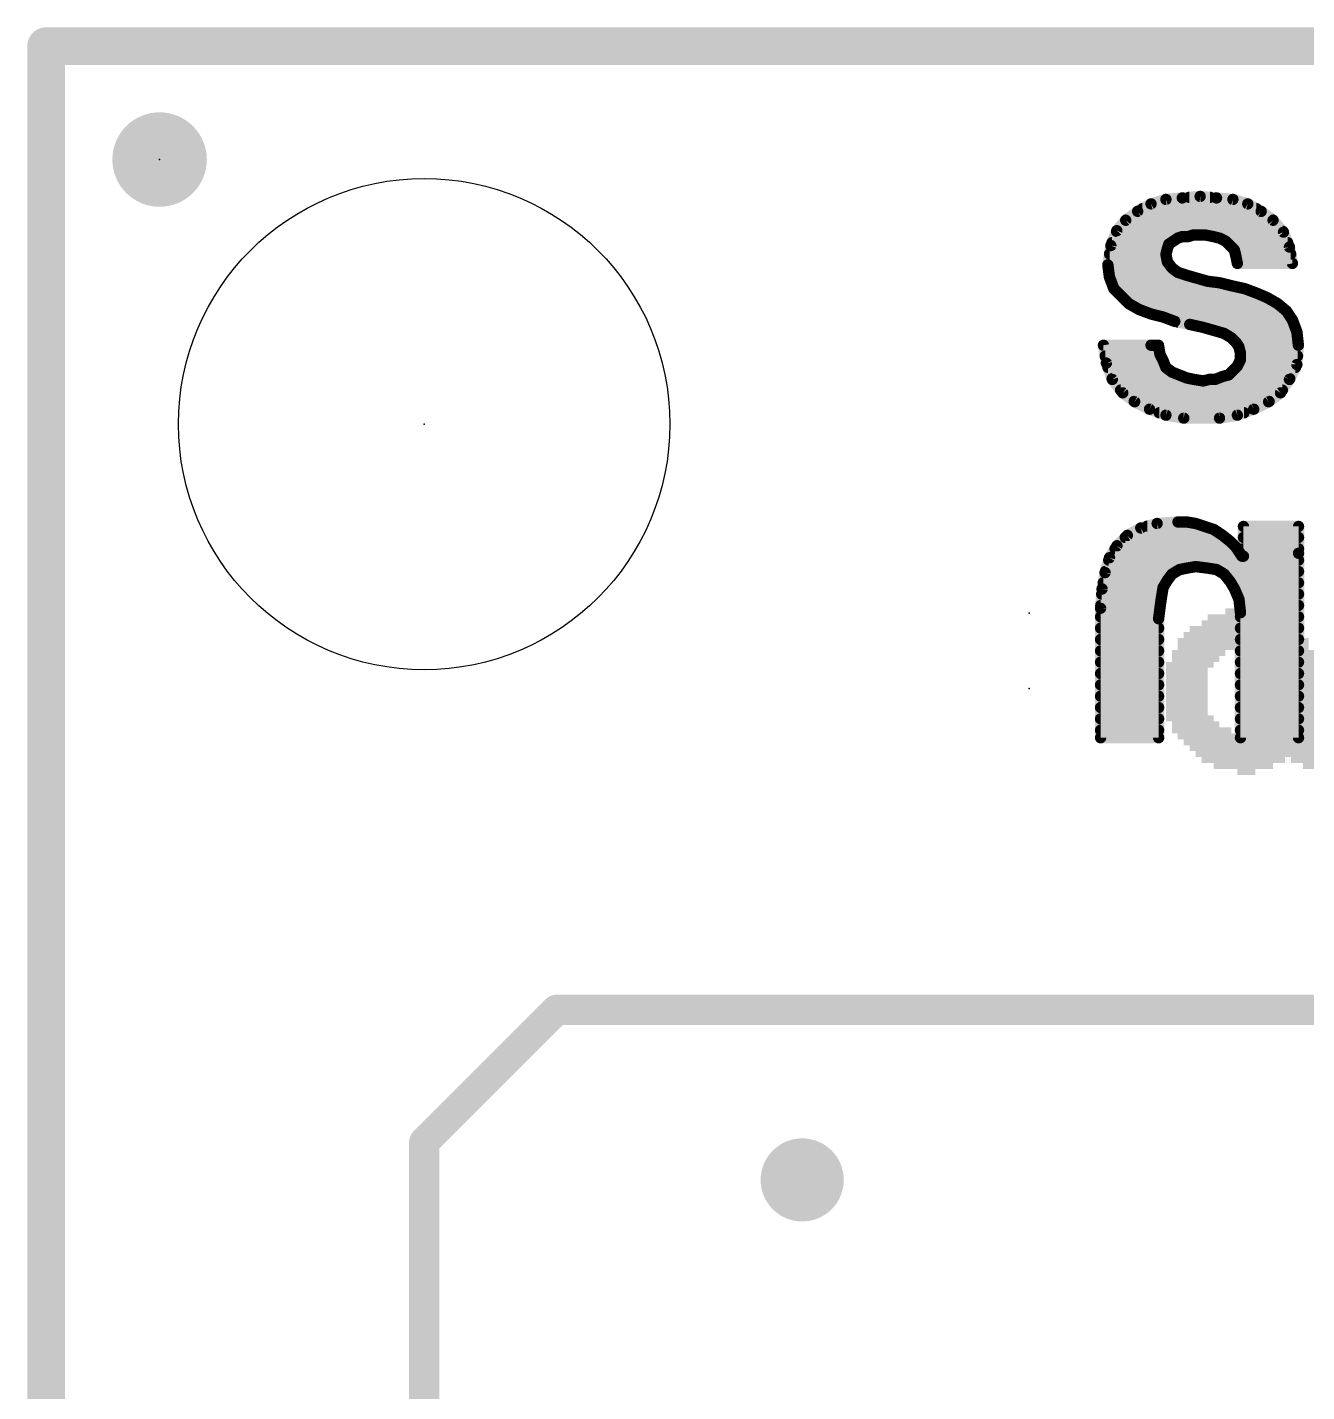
# Model space of a CAD drawing. Extents: x -15.2 to 25.5, y -11.4 to 25.5.
# Drawn here: x -0.13 to 8.47, y 16.36 to 25.53 of the extents above; entities that cross this region are included whole.
import ezdxf

# ---------------------------------------------------------------- set-up
doc = ezdxf.new("R2010")
doc.units = 0
for name, color, linetype in [('1', 12, 'CONTINUOUS'), ('16', 132, 'CONTINUOUS'), ('18', 110, 'CONTINUOUS'), ('20', 53, 'CONTINUOUS'), ('21', 41, 'CONTINUOUS'), ('22', 40, 'CONTINUOUS'), ('23', 53, 'CONTINUOUS'), ('24', 53, 'CONTINUOUS')]:
    doc.layers.add(name, color=color, linetype=linetype)

# ---------------------------------------------------------------- blocks, each defined once
blk = doc.blocks.new('PIE')
at = {"const_width": 0.5}
blk.add_lwpolyline([(0, -0.25, 1), (0, 0.25, 1), (0, -0.25)], format="xyb", dxfattribs=at)
blk = doc.blocks.new('RECT')
blk.add_solid([(-0.5, -0.5), (0.5, -0.5), (-0.5, 0.5), (0.5, 0.5)])
blk = doc.blocks.new('ROUNDV')
at = {"const_width": 0.5}
blk.add_lwpolyline([(0, -0.25, 1), (0, 0.25, 1), (0, -0.25)], format="xyb", dxfattribs=at)

msp = doc.modelspace()

# ---------------------------------------------------------------- linework, layer by layer
at = {"layer": '1', "const_width": 0.254}
for points in [[(0, 0), (0, 25.4)], [(0, 25.4), (25.4, 25.4)]]:
    msp.add_lwpolyline(points, dxfattribs=at)
at = {"layer": '1', "const_width": 0.127}
for points in [[(0.0635, 25.4, 1), (-0.0635, 25.4)], [(0, 25.4635, 1), (0, 25.3365)]]:
    msp.add_lwpolyline(points, format="xyb", dxfattribs=at)
at = {"layer": '16'}
for points, const_width in [([(0, 0), (0, 25.4)], 0.254), ([(0, 25.4), (25.4, 25.4)], 0.254), ([(3.429, 18.923), (2.54, 18.034)], 0.2032), ([(12.319, 18.923), (3.429, 18.923)], 0.2032), ([(2.54, 18.034), (2.54, 10.16)], 0.2032)]:
    msp.add_lwpolyline(points, dxfattribs=dict(at, const_width=const_width))
for points, const_width in [([(0.0635, 25.4, 1), (-0.0635, 25.4)], 0.127), ([(0, 25.4635, 1), (0, 25.3365)], 0.127), ([(3.429, 18.9738, 1), (3.429, 18.8722)], 0.1016), ([(3.4649, 18.8871, 1), (3.3931, 18.9589)], 0.1016), ([(2.5908, 18.034, 1), (2.4892, 18.034)], 0.1016), ([(2.5041, 18.0699, 1), (2.5759, 17.9981)], 0.1016)]:
    msp.add_lwpolyline(points, format="xyb", dxfattribs=dict(at, const_width=const_width))
at = {"layer": '20', "const_width": 0.2032}
for points in [[(0, 0), (0, 25.4)], [(0, 25.4), (25.4, 25.4)]]:
    msp.add_lwpolyline(points, dxfattribs=at)
at = {"layer": '20', "const_width": 0.1016}
for points in [[(0.0508, 25.4, 1), (-0.0508, 25.4)], [(0, 25.4508, 1), (0, 25.3492)]]:
    msp.add_lwpolyline(points, format="xyb", dxfattribs=at)
at = {"layer": '20'}
msp.add_circle((2.54, 22.86), 1.651, dxfattribs=at)
at = {"layer": '21', "const_width": 0.0762}
for points in [[(7.424, 24.34), (7.524, 24.37)], [(7.524, 24.37), (7.634, 24.38)], [(7.634, 24.38), (7.754, 24.39)], [(7.682, 24.384), (7.82, 24.384)], [(7.754, 24.39), (7.864, 24.38)], [(7.864, 24.38), (7.974, 24.37)], [(7.974, 24.37), (8.074, 24.34)], [(7.254, 24.23), (7.334, 24.29)], [(7.334, 24.29), (7.424, 24.34)], [(7.366, 24.3078), (8.132, 24.3078)], [(8.074, 24.34), (8.164, 24.29)], [(8.164, 24.29), (8.244, 24.23)], [(7.194, 24.16), (7.254, 24.23)], [(7.2561, 24.2316), (8.2419, 24.2316)], [(8.244, 24.23), (8.314, 24.15)], [(7.154, 24.06), (7.194, 24.16)], [(7.1922, 24.1554), (8.3093, 24.1554)], [(7.574, 24.09), (7.544, 24.07)], [(7.604, 24.11), (7.574, 24.09)], [(7.634, 24.12), (7.604, 24.11)], [(7.674, 24.12), (7.634, 24.12)], [(7.704, 24.13), (7.674, 24.12)], [(7.794, 24.13), (7.704, 24.13)], [(7.844, 24.12), (7.794, 24.13)], [(7.884, 24.11), (7.844, 24.12)], [(7.924, 24.09), (7.884, 24.11)], [(7.954, 24.06), (7.924, 24.09)], [(8.314, 24.15), (8.354, 24.05)], [(7.134, 23.93), (7.154, 24.06)], [(7.1452, 24.003), (7.5248, 24.003)], [(7.1617, 24.0792), (7.5578, 24.0792)], [(7.534, 24.04), (7.524, 24)], [(7.524, 24), (7.534, 23.95)], [(7.544, 24.07), (7.534, 24.04)], [(7.9348, 24.0792), (8.3423, 24.0792)], [(7.984, 24.03), (7.954, 24.06)], [(7.994, 23.99), (7.984, 24.03)], [(7.9908, 24.003), (8.3625, 24.003)], [(8.004, 23.94), (7.994, 23.99)], [(8.354, 24.05), (8.374, 23.94)], [(7.144, 23.85), (7.134, 23.93)], [(7.1344, 23.9268), (7.5514, 23.9268)], [(7.534, 23.95), (7.564, 23.91)], [(7.564, 23.91), (7.604, 23.88)], [(8.374, 23.94), (8.004, 23.94)], [(7.1439, 23.8506), (7.6969, 23.8506)], [(7.174, 23.77), (7.144, 23.85)], [(7.604, 23.88), (7.664, 23.86)], [(7.664, 23.86), (7.734, 23.84)], [(7.734, 23.84), (7.804, 23.82)], [(7.804, 23.82), (7.884, 23.81)], [(7.884, 23.81), (7.964, 23.79)], [(7.1724, 23.7744), (8.0342, 23.7744)], [(7.224, 23.72), (7.174, 23.77)], [(7.274, 23.67), (7.224, 23.72)], [(7.964, 23.79), (8.054, 23.77)], [(8.054, 23.77), (8.134, 23.74)], [(8.134, 23.74), (8.204, 23.71)], [(7.2458, 23.6982), (8.2247, 23.6982)], [(7.344, 23.63), (7.274, 23.67)], [(7.424, 23.6), (7.344, 23.63)], [(7.3653, 23.622), (8.3316, 23.622)], [(8.204, 23.71), (8.274, 23.67)], [(8.274, 23.67), (8.334, 23.62)], [(7.504, 23.58), (7.424, 23.6)], [(7.584, 23.55), (7.504, 23.58)], [(7.684, 23.53), (7.584, 23.55)], [(7.605, 23.5458), (8.3793, 23.5458)], [(7.774, 23.51), (7.684, 23.53)], [(8.334, 23.62), (8.374, 23.56)], [(8.374, 23.56), (8.404, 23.48)], [(7.844, 23.49), (7.774, 23.51)], [(7.914, 23.47), (7.844, 23.49)], [(7.964, 23.44), (7.914, 23.47)], [(7.9147, 23.4696), (8.4052, 23.4696)], [(7.994, 23.41), (7.964, 23.44)], [(8.404, 23.48), (8.414, 23.39)], [(7.124, 23.27), (7.104, 23.39)], [(7.104, 23.39), (7.424, 23.39)], [(7.424, 23.39), (7.474, 23.39)], [(7.474, 23.39), (7.484, 23.33)], [(8.014, 23.38), (7.994, 23.41)], [(8.0051, 23.3934), (8.4136, 23.3934)], [(8.024, 23.34), (8.014, 23.38)], [(8.414, 23.39), (8.404, 23.26)], [(7.1161, 23.3172), (7.4904, 23.3172)], [(7.164, 23.16), (7.124, 23.27)], [(7.484, 23.33), (7.504, 23.29)], [(7.504, 23.29), (7.524, 23.24)], [(8.004, 23.25), (8.024, 23.29)], [(8.024, 23.29), (8.024, 23.34)], [(8.024, 23.3172), (8.4084, 23.3172)], [(8.404, 23.26), (8.354, 23.16)], [(7.1345, 23.241), (7.5236, 23.241)], [(7.1623, 23.1648), (7.69, 23.1648)], [(7.524, 23.24), (7.564, 23.21)], [(7.564, 23.21), (7.614, 23.19)], [(7.614, 23.19), (7.664, 23.17)], [(7.664, 23.17), (7.714, 23.16)], [(7.854, 23.16), (7.904, 23.18)], [(7.866, 23.1648), (8.3564, 23.1648)], [(7.904, 23.18), (7.944, 23.19)], [(7.944, 23.19), (7.974, 23.22)], [(7.974, 23.22), (8.004, 23.25)], [(7.995, 23.241), (8.3945, 23.241)], [(7.234, 23.07), (7.164, 23.16)], [(7.2195, 23.0886), (8.3064, 23.0886)], [(7.714, 23.16), (7.774, 23.15)], [(7.774, 23.15), (7.814, 23.16)], [(7.814, 23.16), (7.854, 23.16)], [(8.354, 23.16), (8.294, 23.07)], [(7.314, 23.01), (7.234, 23.07)], [(7.3108, 23.0124), (8.2172, 23.0124)], [(7.414, 22.96), (7.314, 23.01)], [(8.214, 23.01), (8.114, 22.96)], [(8.294, 23.07), (8.214, 23.01)], [(7.524, 22.92), (7.414, 22.96)], [(7.4794, 22.9362), (8.0486, 22.9362)], [(7.644, 22.9), (7.524, 22.92)], [(7.884, 22.9), (7.644, 22.9)], [(8.004, 22.92), (7.884, 22.9)], [(8.114, 22.96), (8.004, 22.92)]]:
    msp.add_lwpolyline(points, dxfattribs=at)
at = {"layer": '21', "const_width": 0.0381}
for points in [[(7.5223, 24.389, 1), (7.5257, 24.351)], [(7.5295, 24.3518, 1), (7.5185, 24.3882)], [(7.6324, 24.399, 1), (7.6356, 24.361)], [(7.6357, 24.361, 1), (7.6323, 24.399)], [(7.682, 24.4031, 1), (7.682, 24.365)], [(7.7557, 24.409, 1), (7.7523, 24.371)], [(7.7556, 24.371, 1), (7.7524, 24.409)], [(7.82, 24.365, 1), (7.82, 24.4031)], [(7.8657, 24.399, 1), (7.8623, 24.361)], [(7.8623, 24.361, 1), (7.8657, 24.399)], [(7.9795, 24.3882, 1), (7.9685, 24.3518)], [(7.9723, 24.351, 1), (7.9757, 24.389)], [(7.3247, 24.3067, 1), (7.3433, 24.2733)], [(7.3454, 24.2748, 1), (7.3226, 24.3052)], [(7.366, 24.3269, 1), (7.366, 24.2888)], [(7.4185, 24.3582, 1), (7.4295, 24.3218)], [(7.4333, 24.3233, 1), (7.4147, 24.3567)], [(8.0833, 24.3567, 1), (8.0647, 24.3233)], [(8.0685, 24.3218, 1), (8.0795, 24.3582)], [(8.132, 24.2888, 1), (8.132, 24.3269)], [(8.1754, 24.3052, 1), (8.1526, 24.2748)], [(8.1547, 24.2733, 1), (8.1733, 24.3067)], [(7.2426, 24.2452, 1), (7.2654, 24.2148)], [(7.2561, 24.2507, 1), (7.2561, 24.2126)], [(7.2685, 24.2176, 1), (7.2395, 24.2424)], [(8.2583, 24.2425, 1), (8.2297, 24.2175)], [(8.2326, 24.2148, 1), (8.2554, 24.2452)], [(8.2419, 24.2126, 1), (8.2419, 24.2507)], [(7.1922, 24.1745, 1), (7.1922, 24.1364)], [(7.1795, 24.1724, 1), (7.2085, 24.1476)], [(7.2117, 24.1529, 1), (7.1763, 24.1671)], [(7.5634, 24.1059, 1), (7.5846, 24.0741)], [(7.5846, 24.0741, 1), (7.5634, 24.1059)], [(7.598, 24.1281, 1), (7.61, 24.0919)], [(7.6146, 24.0941, 1), (7.5934, 24.1259)], [(7.634, 24.1391, 1), (7.634, 24.101)], [(7.64, 24.1019, 1), (7.628, 24.1381)], [(7.668, 24.1381, 1), (7.68, 24.1019)], [(7.674, 24.101, 1), (7.674, 24.1391)], [(7.704, 24.1491, 1), (7.704, 24.111)], [(7.71, 24.1119, 1), (7.698, 24.1481)], [(7.7977, 24.1487, 1), (7.7903, 24.1113)], [(7.794, 24.111, 1), (7.794, 24.1491)], [(7.8486, 24.1385, 1), (7.8394, 24.1015)], [(7.8403, 24.1013, 1), (7.8477, 24.1387)], [(7.8925, 24.127, 1), (7.8755, 24.093)], [(7.8794, 24.0915, 1), (7.8886, 24.1285)], [(7.9375, 24.1035, 1), (7.9105, 24.0765)], [(7.9155, 24.073, 1), (7.9325, 24.107)], [(8.3317, 24.1571, 1), (8.2963, 24.1429)], [(8.2997, 24.1375, 1), (8.3283, 24.1625)], [(8.3093, 24.1364, 1), (8.3093, 24.1745)], [(7.1452, 24.0221, 1), (7.1452, 23.984)], [(7.1363, 24.0671, 1), (7.1717, 24.0529)], [(7.1728, 24.0571, 1), (7.1352, 24.0629)], [(7.1617, 24.0983, 1), (7.1617, 24.0602)], [(7.5427, 24.0037, 1), (7.5053, 23.9963)], [(7.5159, 24.046, 1), (7.5521, 24.034)], [(7.5525, 24.0354, 1), (7.5155, 24.0446)], [(7.5248, 23.984, 1), (7.5248, 24.0221)], [(7.5334, 24.0859, 1), (7.5546, 24.0541)], [(7.5621, 24.064, 1), (7.5259, 24.076)], [(7.5578, 24.0602, 1), (7.5578, 24.0983)], [(7.9348, 24.0983, 1), (7.9348, 24.0602)], [(7.9675, 24.0735, 1), (7.9405, 24.0465)], [(7.9405, 24.0465, 1), (7.9675, 24.0735)], [(8.0025, 24.0346, 1), (7.9655, 24.0254)], [(7.9705, 24.0165, 1), (7.9975, 24.0435)], [(7.9908, 24.0221, 1), (7.9908, 23.984)], [(8.0127, 23.9937, 1), (7.9753, 23.9863)], [(8.3727, 24.0534, 1), (8.3353, 24.0466)], [(8.3363, 24.0429, 1), (8.3717, 24.0571)], [(8.3423, 24.0602, 1), (8.3423, 24.0983)], [(8.3625, 23.984, 1), (8.3625, 24.0221)], [(7.1529, 23.9324, 1), (7.1151, 23.9276)], [(7.1152, 23.9329, 1), (7.1528, 23.9271)], [(7.1344, 23.9459, 1), (7.1344, 23.9078)], [(7.5055, 24.0046, 1), (7.5425, 23.9954)], [(7.5492, 23.9614, 1), (7.5188, 23.9386)], [(7.5153, 23.9463, 1), (7.5527, 23.9537)], [(7.5754, 23.9252, 1), (7.5526, 23.8948)], [(7.5488, 23.8986, 1), (7.5792, 23.9214)], [(7.5514, 23.9078, 1), (7.5514, 23.9459)], [(7.9755, 23.9854, 1), (8.0125, 23.9946)], [(8.004, 23.9591, 1), (8.004, 23.921)], [(7.9853, 23.9363, 1), (8.0227, 23.9437)], [(8.3553, 23.9366, 1), (8.3927, 23.9434)], [(8.374, 23.921, 1), (8.374, 23.9591)], [(7.1439, 23.8697, 1), (7.1439, 23.8316)], [(7.1618, 23.8567, 1), (7.1262, 23.8433)], [(7.1251, 23.8476, 1), (7.1629, 23.8524)], [(7.61, 23.8981, 1), (7.598, 23.8619)], [(7.5926, 23.8648, 1), (7.6154, 23.8952)], [(7.6692, 23.8783, 1), (7.6588, 23.8417)], [(7.658, 23.8419, 1), (7.67, 23.8781)], [(7.6969, 23.8316, 1), (7.6969, 23.8697)], [(7.7392, 23.8583, 1), (7.7288, 23.8217)], [(7.7288, 23.8217, 1), (7.7392, 23.8583)], [(7.8064, 23.8389, 1), (7.8016, 23.8011)], [(7.7988, 23.8017, 1), (7.8092, 23.8383)], [(7.8886, 23.8285, 1), (7.8794, 23.7915)], [(7.8816, 23.7911, 1), (7.8864, 23.8289)], [(7.1724, 23.7934, 1), (7.1724, 23.7553)], [(7.1875, 23.7835, 1), (7.1605, 23.7565)], [(7.1562, 23.7633, 1), (7.1918, 23.7767)], [(7.2375, 23.7335, 1), (7.2105, 23.7065)], [(7.2105, 23.7065, 1), (7.2375, 23.7335)], [(7.9681, 23.8086, 1), (7.9599, 23.7714)], [(7.9594, 23.7715, 1), (7.9686, 23.8085)], [(8.0342, 23.7553, 1), (8.0342, 23.7934)], [(8.0607, 23.7878, 1), (8.0473, 23.7522)], [(8.0499, 23.7514, 1), (8.0581, 23.7886)], [(8.1415, 23.7575, 1), (8.1265, 23.7225)], [(8.1273, 23.7222, 1), (8.1407, 23.7578)], [(7.2458, 23.7172, 1), (7.2458, 23.6791)], [(7.2835, 23.6865, 1), (7.2645, 23.6535)], [(7.2605, 23.6565, 1), (7.2875, 23.6835)], [(7.3507, 23.6478, 1), (7.3373, 23.6122)], [(7.3345, 23.6135, 1), (7.3535, 23.6465)], [(7.3653, 23.641, 1), (7.3653, 23.6029)], [(8.2135, 23.7265, 1), (8.1945, 23.6935)], [(8.1965, 23.6925, 1), (8.2115, 23.7275)], [(8.2247, 23.6791, 1), (8.2247, 23.7172)], [(8.2862, 23.6846, 1), (8.2618, 23.6554)], [(8.2645, 23.6535, 1), (8.2835, 23.6865)], [(8.3316, 23.6029, 1), (8.3316, 23.641)], [(7.4286, 23.6185, 1), (7.4194, 23.5815)], [(7.4173, 23.5822, 1), (7.4307, 23.6178)], [(7.5107, 23.5978, 1), (7.4973, 23.5622)], [(7.4994, 23.5615, 1), (7.5086, 23.5985)], [(7.5877, 23.5687, 1), (7.5803, 23.5313)], [(7.5773, 23.5322, 1), (7.5907, 23.5678)], [(7.605, 23.5648, 1), (7.605, 23.5267)], [(7.6881, 23.5486, 1), (7.6799, 23.5114)], [(8.3499, 23.6306, 1), (8.3181, 23.6094)], [(8.3218, 23.6054, 1), (8.3462, 23.6346)], [(8.3918, 23.5667, 1), (8.3562, 23.5533)], [(8.3581, 23.5494, 1), (8.3899, 23.5706)], [(8.3793, 23.5267, 1), (8.3793, 23.5648)], [(7.6803, 23.5113, 1), (7.6877, 23.5487)], [(7.7792, 23.5283, 1), (7.7688, 23.4917)], [(7.7699, 23.4914, 1), (7.7781, 23.5286)], [(7.8492, 23.5083, 1), (7.8388, 23.4717)], [(7.8388, 23.4717, 1), (7.8492, 23.5083)], [(7.9238, 23.4863, 1), (7.9042, 23.4537)], [(7.9147, 23.4886, 1), (7.9147, 23.4505)], [(7.9088, 23.4517, 1), (7.9192, 23.4883)], [(7.9775, 23.4535, 1), (7.9505, 23.4265)], [(8.4229, 23.4821, 1), (8.3851, 23.4779)], [(8.3862, 23.4733, 1), (8.4218, 23.4867)], [(8.4052, 23.4505, 1), (8.4052, 23.4886)], [(7.1228, 23.3931, 1), (7.0852, 23.3869)], [(7.104, 23.4091, 1), (7.104, 23.371)], [(7.424, 23.4091, 1), (7.424, 23.371)], [(7.424, 23.371, 1), (7.424, 23.4091)], [(7.4928, 23.3931, 1), (7.4552, 23.3869)], [(7.474, 23.371, 1), (7.474, 23.4091)], [(7.9542, 23.4237, 1), (7.9738, 23.4563)], [(8.0099, 23.4206, 1), (7.9781, 23.3994)], [(7.9805, 23.3965, 1), (8.0075, 23.4235)], [(8.0051, 23.4124, 1), (8.0051, 23.3743)], [(8.0325, 23.3846, 1), (7.9955, 23.3754)], [(7.9981, 23.3694, 1), (8.0299, 23.3906)], [(8.433, 23.3885, 1), (8.395, 23.3915)], [(8.3951, 23.3879, 1), (8.4329, 23.3921)], [(8.4136, 23.3743, 1), (8.4136, 23.4124)], [(7.1161, 23.3362, 1), (7.1161, 23.2981)], [(7.1419, 23.2765, 1), (7.1061, 23.2635)], [(7.501, 23.3385, 1), (7.467, 23.3215)], [(7.4652, 23.3269, 1), (7.5028, 23.3331)], [(7.5217, 23.2971, 1), (7.4863, 23.2829)], [(7.487, 23.2815, 1), (7.521, 23.2985)], [(7.4904, 23.2981, 1), (7.4904, 23.3362)], [(8.024, 23.3362, 1), (8.024, 23.2981)], [(8.0431, 23.34, 1), (8.005, 23.34)], [(8.005, 23.29, 1), (8.0431, 23.29)], [(8.0055, 23.3354, 1), (8.0425, 23.3446)], [(8.041, 23.2815, 1), (8.007, 23.2985)], [(8.421, 23.2515, 1), (8.387, 23.2685)], [(8.4084, 23.2981, 1), (8.4084, 23.3362)], [(7.1052, 23.2669, 1), (7.1428, 23.2731)], [(7.1345, 23.26, 1), (7.1345, 23.2219)], [(7.1623, 23.1838, 1), (7.1623, 23.1457)], [(7.5354, 23.2552, 1), (7.5126, 23.2248)], [(7.5063, 23.2329, 1), (7.5417, 23.2471)], [(7.5236, 23.2219, 1), (7.5236, 23.26)], [(7.5711, 23.2277, 1), (7.5569, 23.1923)], [(7.5526, 23.1948, 1), (7.5754, 23.2252)], [(7.6211, 23.2077, 1), (7.6069, 23.1723)], [(7.6069, 23.1723, 1), (7.6211, 23.2077)], [(7.6677, 23.1887, 1), (7.6603, 23.1513)], [(7.6569, 23.1523, 1), (7.6711, 23.1877)], [(7.69, 23.1457, 1), (7.69, 23.1838)], [(7.866, 23.1838, 1), (7.866, 23.1457)], [(7.8994, 23.1985, 1), (7.9086, 23.1615)], [(7.9111, 23.1623, 1), (7.8969, 23.1977)], [(7.9305, 23.2035, 1), (7.9575, 23.1765)], [(7.9486, 23.1715, 1), (7.9394, 23.2085)], [(7.9605, 23.2335, 1), (7.9875, 23.2065)], [(7.9875, 23.2065, 1), (7.9605, 23.2335)], [(7.995, 23.26, 1), (7.995, 23.2219)], [(7.987, 23.2585, 1), (8.021, 23.2415)], [(8.0175, 23.2365, 1), (7.9905, 23.2635)], [(8.3564, 23.1457, 1), (8.3564, 23.1838)], [(8.385, 23.2615, 1), (8.423, 23.2585)], [(8.3945, 23.2219, 1), (8.3945, 23.26)], [(7.179, 23.1717, 1), (7.149, 23.1483)], [(7.1461, 23.1535, 1), (7.1819, 23.1665)], [(7.2195, 23.1076, 1), (7.2195, 23.0695)], [(7.7171, 23.1788, 1), (7.7109, 23.1412)], [(7.7103, 23.1413, 1), (7.7177, 23.1787)], [(7.7694, 23.1685, 1), (7.7786, 23.1315)], [(7.7709, 23.1312, 1), (7.7771, 23.1688)], [(7.814, 23.1791, 1), (7.814, 23.141)], [(7.8186, 23.1415, 1), (7.8094, 23.1785)], [(7.8469, 23.1777, 1), (7.8611, 23.1423)], [(7.854, 23.141, 1), (7.854, 23.1791)], [(8.3064, 23.0695, 1), (8.3064, 23.1076)], [(8.337, 23.1685, 1), (8.371, 23.1515)], [(8.3699, 23.1494, 1), (8.3381, 23.1706)], [(7.2454, 23.0852, 1), (7.2226, 23.0548)], [(7.219, 23.0583, 1), (7.249, 23.0817)], [(7.3108, 23.0314, 1), (7.3108, 22.9933)], [(7.3225, 23.027, 1), (7.3055, 22.993)], [(7.3026, 22.9948, 1), (7.3254, 23.0252)], [(8.2026, 23.0252, 1), (8.2254, 22.9948)], [(8.2225, 22.993, 1), (8.2055, 23.027)], [(8.2172, 22.9933, 1), (8.2172, 23.0314)], [(8.2781, 23.0806, 1), (8.3099, 23.0594)], [(8.3054, 23.0548, 1), (8.2826, 23.0852)], [(7.4205, 22.9779, 1), (7.4075, 22.9421)], [(7.4055, 22.943, 1), (7.4225, 22.977)], [(7.4794, 22.9552, 1), (7.4794, 22.9171)], [(7.5271, 22.9388, 1), (7.5209, 22.9012)], [(7.5175, 22.9021, 1), (7.5305, 22.9379)], [(7.644, 22.9191, 1), (7.644, 22.881)], [(7.6409, 22.8812, 1), (7.6471, 22.9188)], [(7.8809, 22.9188, 1), (7.8871, 22.8812)], [(7.884, 22.881, 1), (7.884, 22.9191)], [(7.9975, 22.9379, 1), (8.0105, 22.9021)], [(8.0071, 22.9012, 1), (8.0009, 22.9388)], [(8.0486, 22.9171, 1), (8.0486, 22.9552)], [(8.1055, 22.977, 1), (8.1225, 22.943)], [(8.1205, 22.9421, 1), (8.1075, 22.9779)]]:
    msp.add_lwpolyline(points, format="xyb", dxfattribs=at)
at = {"layer": '22', "const_width": 0.0762}
for points in [[(7.355, 22.162), (7.265, 22.112)], [(7.465, 22.192), (7.355, 22.162)], [(7.3997, 22.1742), (7.7784, 22.1742)], [(7.605, 22.202), (7.465, 22.192)], [(7.665, 22.202), (7.605, 22.202)], [(7.725, 22.192), (7.665, 22.202)], [(7.785, 22.172), (7.725, 22.192)], [(7.845, 22.152), (7.785, 22.172)], [(8.415, 22.172), (8.045, 22.172)], [(8.045, 22.172), (8.045, 21.972)], [(8.415, 21.992), (8.415, 22.172)], [(7.265, 22.112), (7.195, 22.042)], [(7.251, 22.098), (7.9225, 22.098)], [(7.905, 22.112), (7.845, 22.152)], [(7.955, 22.072), (7.905, 22.112)], [(7.995, 22.032), (7.955, 22.072)], [(8.045, 22.098), (8.415, 22.098)], [(7.195, 22.042), (7.145, 21.962)], [(7.1824, 22.0218), (8.0018, 22.0218)], [(8.035, 21.972), (7.995, 22.032)], [(8.045, 21.972), (8.035, 21.972)], [(8.045, 22.0218), (8.415, 22.0218)], [(8.415, 20.752), (8.415, 21.992)], [(7.145, 21.962), (7.115, 21.862)], [(7.1401, 21.9456), (8.415, 21.9456)], [(7.565, 21.852), (7.615, 21.882)], [(7.615, 21.882), (7.665, 21.892)], [(7.665, 21.892), (7.725, 21.902)], [(7.725, 21.902), (7.805, 21.892)], [(7.805, 21.892), (7.865, 21.882)], [(7.865, 21.882), (7.915, 21.852)], [(7.115, 21.862), (7.095, 21.752)], [(7.1025, 21.7932), (7.5237, 21.7932)], [(7.1172, 21.8694), (7.594, 21.8694)], [(7.505, 21.762), (7.535, 21.812)], [(7.535, 21.812), (7.565, 21.852)], [(7.886, 21.8694), (8.415, 21.8694)], [(7.915, 21.852), (7.955, 21.802)], [(7.955, 21.802), (7.985, 21.752)], [(7.9603, 21.7932), (8.415, 21.7932)], [(7.095, 21.752), (7.085, 21.622)], [(7.0923, 21.717), (7.4975, 21.717)], [(7.485, 21.632), (7.495, 21.702)], [(7.495, 21.702), (7.505, 21.762)], [(7.985, 21.752), (8.015, 21.682)], [(8, 21.717), (8.415, 21.717)], [(7.085, 21.622), (7.085, 20.752)], [(7.0864, 21.6408), (7.4863, 21.6408)], [(7.475, 21.552), (7.485, 21.632)], [(8.015, 21.682), (8.025, 21.592)], [(8.0196, 21.6408), (8.415, 21.6408)], [(7.085, 21.5646), (7.4766, 21.5646)], [(7.475, 20.752), (7.475, 21.552)], [(8.025, 21.592), (8.025, 20.752)], [(8.025, 21.5646), (8.415, 21.5646)], [(7.085, 21.4884), (7.475, 21.4884)], [(8.025, 21.4884), (8.415, 21.4884)], [(7.085, 21.4122), (7.475, 21.4122)], [(7.085, 21.336), (7.475, 21.336)], [(8.025, 21.4122), (8.415, 21.4122)], [(8.025, 21.336), (8.415, 21.336)], [(7.085, 21.2598), (7.475, 21.2598)], [(8.025, 21.2598), (8.415, 21.2598)], [(7.085, 21.1836), (7.475, 21.1836)], [(8.025, 21.1836), (8.415, 21.1836)], [(7.085, 21.1074), (7.475, 21.1074)], [(8.025, 21.1074), (8.415, 21.1074)], [(7.085, 21.0312), (7.475, 21.0312)], [(8.025, 21.0312), (8.415, 21.0312)], [(7.085, 20.955), (7.475, 20.955)], [(7.085, 20.8788), (7.475, 20.8788)], [(8.025, 20.955), (8.415, 20.955)], [(8.025, 20.8788), (8.415, 20.8788)], [(7.085, 20.8026), (7.475, 20.8026)], [(8.025, 20.8026), (8.415, 20.8026)], [(7.085, 20.752), (7.475, 20.752)], [(8.025, 20.752), (8.415, 20.752)]]:
    msp.add_lwpolyline(points, dxfattribs=at)
at = {"layer": '22', "const_width": 0.0381}
for points in [[(7.35, 22.1804, 1), (7.36, 22.1436)], [(7.3643, 22.1453, 1), (7.3457, 22.1787)], [(7.3997, 22.1933, 1), (7.3997, 22.1552)], [(7.4636, 22.211, 1), (7.4664, 22.173)], [(7.47, 22.1736, 1), (7.46, 22.2104)], [(7.605, 22.2211, 1), (7.605, 22.183)], [(7.6064, 22.183, 1), (7.6036, 22.221)], [(7.6681, 22.2208, 1), (7.6619, 22.1832)], [(7.665, 22.183, 1), (7.665, 22.2211)], [(7.731, 22.2101, 1), (7.719, 22.1739)], [(7.7219, 22.1732, 1), (7.7281, 22.2108)], [(7.791, 22.1901, 1), (7.779, 22.1539)], [(7.7784, 22.1552, 1), (7.7784, 22.1933)], [(7.779, 22.1539, 1), (7.791, 22.1901)], [(8.045, 22.1911, 1), (8.045, 22.153)], [(8.064, 22.172, 1), (8.0259, 22.172)], [(8.4341, 22.172, 1), (8.396, 22.172)], [(8.415, 22.153, 1), (8.415, 22.1911)], [(7.251, 22.1171, 1), (7.251, 22.079)], [(7.2557, 22.1287, 1), (7.2743, 22.0953)], [(7.2785, 22.0985, 1), (7.2515, 22.1255)], [(7.8556, 22.1679, 1), (7.8344, 22.1361)], [(7.839, 22.1339, 1), (7.851, 22.1701)], [(7.9169, 22.1269, 1), (7.8931, 22.0971)], [(7.8944, 22.0961, 1), (7.9156, 22.1279)], [(7.9225, 22.079, 1), (7.9225, 22.1171)], [(7.9685, 22.0855, 1), (7.9415, 22.0585)], [(7.9431, 22.0571, 1), (7.9669, 22.0869)], [(8.045, 22.1171, 1), (8.045, 22.079)], [(8.415, 22.079, 1), (8.415, 22.1171)], [(7.1824, 22.0409, 1), (7.1824, 22.0028)], [(7.1815, 22.0555, 1), (7.2085, 22.0285)], [(7.2112, 22.0319, 1), (7.1788, 22.0521)], [(8.0109, 22.0426, 1), (7.9791, 22.0214)], [(7.9815, 22.0185, 1), (8.0085, 22.0455)], [(8.0018, 22.0028, 1), (8.0018, 22.0409)], [(8.035, 21.9911, 1), (8.035, 21.953)], [(8.045, 22.0409, 1), (8.045, 22.0028)], [(8.045, 21.953, 1), (8.045, 21.9911)], [(8.4341, 21.992, 1), (8.396, 21.992)], [(8.396, 21.992, 1), (8.4341, 21.992)], [(8.415, 22.0028, 1), (8.415, 22.0409)], [(7.1401, 21.9647, 1), (7.1401, 21.9266)], [(7.1288, 21.9721, 1), (7.1612, 21.9519)], [(7.1632, 21.9565, 1), (7.1268, 21.9675)], [(7.6113, 21.9007, 1), (7.6187, 21.8633)], [(7.6248, 21.8657, 1), (7.6052, 21.8983)], [(7.6619, 21.9108, 1), (7.6681, 21.8732)], [(7.6687, 21.8733, 1), (7.6613, 21.9107)], [(7.7274, 21.9209, 1), (7.7226, 21.8831)], [(7.7281, 21.8832, 1), (7.7219, 21.9208)], [(7.8081, 21.9108, 1), (7.8019, 21.8732)], [(7.8026, 21.8731, 1), (7.8074, 21.9109)], [(7.8748, 21.8983, 1), (7.8552, 21.8657)], [(7.8619, 21.8632, 1), (7.8681, 21.9008)], [(8.0191, 21.9614, 1), (8.0509, 21.9826)], [(8.0259, 21.972, 1), (8.064, 21.972)], [(8.415, 21.9266, 1), (8.415, 21.9647)], [(7.1025, 21.8123, 1), (7.1025, 21.7742)], [(7.0968, 21.8675, 1), (7.1332, 21.8565)], [(7.1337, 21.8586, 1), (7.0963, 21.8654)], [(7.1172, 21.8885, 1), (7.1172, 21.8504)], [(7.5198, 21.8234, 1), (7.5502, 21.8006)], [(7.5513, 21.8022, 1), (7.5187, 21.8218)], [(7.5237, 21.7742, 1), (7.5237, 21.8123)], [(7.5552, 21.8683, 1), (7.5748, 21.8357)], [(7.5802, 21.8406, 1), (7.5498, 21.8634)], [(7.594, 21.8504, 1), (7.594, 21.8885)], [(7.886, 21.8885, 1), (7.886, 21.8504)], [(7.9299, 21.8639, 1), (7.9001, 21.8401)], [(7.9052, 21.8357, 1), (7.9248, 21.8683)], [(7.9713, 21.8118, 1), (7.9387, 21.7922)], [(7.9401, 21.7901, 1), (7.9699, 21.8139)], [(7.9603, 21.8123, 1), (7.9603, 21.7742)], [(8.415, 21.8504, 1), (8.415, 21.8885)], [(8.415, 21.7742, 1), (8.415, 21.8123)], [(7.0923, 21.7361, 1), (7.0923, 21.698)], [(7.114, 21.7505, 1), (7.076, 21.7535)], [(7.0763, 21.7554, 1), (7.1137, 21.7486)], [(7.5139, 21.6993, 1), (7.4761, 21.7047)], [(7.4887, 21.7718, 1), (7.5213, 21.7522)], [(7.5238, 21.7589, 1), (7.4862, 21.7651)], [(7.4975, 21.698, 1), (7.4975, 21.7361)], [(8.0025, 21.7595, 1), (7.9675, 21.7445)], [(7.9687, 21.7422, 1), (8.0013, 21.7618)], [(8, 21.7361, 1), (8, 21.698)], [(8.415, 21.698, 1), (8.415, 21.7361)], [(7.104, 21.622, 1), (7.0659, 21.622)], [(7.066, 21.6235, 1), (7.104, 21.6205)], [(7.0864, 21.6599, 1), (7.0864, 21.6218)], [(7.4661, 21.6347, 1), (7.5039, 21.6293)], [(7.5039, 21.6296, 1), (7.4661, 21.6344)], [(7.4762, 21.7051, 1), (7.5138, 21.6989)], [(7.4863, 21.6218, 1), (7.4863, 21.6599)], [(8.0339, 21.6841, 1), (7.9961, 21.6799)], [(7.9975, 21.6745, 1), (8.0325, 21.6895)], [(8.0196, 21.6599, 1), (8.0196, 21.6218)], [(8.415, 21.6218, 1), (8.415, 21.6599)], [(7.085, 21.5837, 1), (7.085, 21.5456)], [(7.4561, 21.5544, 1), (7.4939, 21.5496)], [(7.4941, 21.552, 1), (7.456, 21.552)], [(7.4766, 21.5456, 1), (7.4766, 21.5837)], [(8.025, 21.5837, 1), (8.025, 21.5456)], [(8.0441, 21.592, 1), (8.006, 21.592)], [(8.0061, 21.5899, 1), (8.0439, 21.5941)], [(8.415, 21.5456, 1), (8.415, 21.5837)], [(7.085, 21.5075, 1), (7.085, 21.4694)], [(7.475, 21.4694, 1), (7.475, 21.5075)], [(8.025, 21.5075, 1), (8.025, 21.4694)], [(8.415, 21.4694, 1), (8.415, 21.5075)], [(7.085, 21.4313, 1), (7.085, 21.3932)], [(7.085, 21.3551, 1), (7.085, 21.317)], [(7.475, 21.3932, 1), (7.475, 21.4313)], [(7.475, 21.317, 1), (7.475, 21.3551)], [(8.025, 21.4313, 1), (8.025, 21.3932)], [(8.025, 21.3551, 1), (8.025, 21.317)], [(8.415, 21.3932, 1), (8.415, 21.4313)], [(8.415, 21.317, 1), (8.415, 21.3551)], [(7.085, 21.2789, 1), (7.085, 21.2408)], [(7.475, 21.2408, 1), (7.475, 21.2789)], [(8.025, 21.2789, 1), (8.025, 21.2408)], [(8.415, 21.2408, 1), (8.415, 21.2789)], [(7.085, 21.2027, 1), (7.085, 21.1646)], [(7.475, 21.1646, 1), (7.475, 21.2027)], [(8.025, 21.2027, 1), (8.025, 21.1646)], [(8.415, 21.1646, 1), (8.415, 21.2027)], [(7.085, 21.1265, 1), (7.085, 21.0884)], [(7.475, 21.0884, 1), (7.475, 21.1265)], [(8.025, 21.1265, 1), (8.025, 21.0884)], [(8.415, 21.0884, 1), (8.415, 21.1265)], [(7.085, 21.0503, 1), (7.085, 21.0122)], [(7.475, 21.0122, 1), (7.475, 21.0503)], [(8.025, 21.0503, 1), (8.025, 21.0122)], [(8.415, 21.0122, 1), (8.415, 21.0503)], [(7.085, 20.9741, 1), (7.085, 20.936)], [(7.085, 20.8979, 1), (7.085, 20.8598)], [(7.475, 20.936, 1), (7.475, 20.9741)], [(7.475, 20.8598, 1), (7.475, 20.8979)], [(8.025, 20.9741, 1), (8.025, 20.936)], [(8.025, 20.8979, 1), (8.025, 20.8598)], [(8.415, 20.936, 1), (8.415, 20.9741)], [(8.415, 20.8598, 1), (8.415, 20.8979)], [(7.085, 20.8217, 1), (7.085, 20.7836)], [(7.475, 20.7836, 1), (7.475, 20.8217)], [(8.025, 20.8217, 1), (8.025, 20.7836)], [(8.415, 20.7836, 1), (8.415, 20.8217)], [(7.085, 20.7711, 1), (7.085, 20.733)], [(7.0659, 20.752, 1), (7.104, 20.752)], [(7.456, 20.752, 1), (7.4941, 20.752)], [(7.475, 20.733, 1), (7.475, 20.7711)], [(8.025, 20.7711, 1), (8.025, 20.733)], [(8.006, 20.752, 1), (8.0441, 20.752)], [(8.396, 20.752, 1), (8.4341, 20.752)], [(8.415, 20.733, 1), (8.415, 20.7711)]]:
    msp.add_lwpolyline(points, format="xyb", dxfattribs=at)
at = {"layer": '23'}
for p in [(0.762, 24.638), (2.54, 22.86), (6.604, 21.59), (6.604, 21.082)]:
    msp.add_point(p, dxfattribs=at)
at = {"layer": '24'}
msp.add_point((0.762, 24.638), dxfattribs=at)

# ---------------------------------------------------------------- block references
at = {"layer": '1', "xscale": 0.635, "yscale": 0.635}
msp.add_blockref('PIE', (0.762, 24.638), dxfattribs=at)
at = {"layer": '16', "xscale": 0.635, "yscale": 0.635}
msp.add_blockref('PIE', (0.762, 24.638), dxfattribs=at)
at = {"layer": '18', "xscale": 0.5588, "yscale": 0.5588}
msp.add_blockref('ROUNDV', (5.08, 17.78), dxfattribs=at)
msp.add_blockref('ROUNDV', (5.08, 17.78), dxfattribs=at)
at = {"layer": '21', "yscale": 0.04}
for p, xscale in [((8.044, 21.562), 0.48), ((8.044, 21.602), 0.24), ((8.044, 21.442), 0.8), ((8.044, 21.482), 0.72), ((8.044, 21.522), 0.56), ((8.044, 21.402), 0.88), ((8.044, 21.362), 0.88), ((7.744, 21.322), 0.36), ((7.724, 21.282), 0.32), ((8.344, 21.322), 0.36), ((8.364, 21.282), 0.32), ((7.684, 21.242), 0.32), ((7.664, 21.202), 0.28), ((8.404, 21.242), 0.32), ((8.424, 21.202), 0.28), ((7.664, 21.162), 0.28), ((7.664, 21.122), 0.28), ((7.664, 21.082), 0.28), ((8.424, 21.162), 0.28), ((8.424, 21.122), 0.28), ((8.424, 21.082), 0.28), ((7.664, 21.042), 0.28), ((7.664, 21.002), 0.28), ((8.424, 21.042), 0.28), ((8.424, 21.002), 0.28), ((7.664, 20.962), 0.28), ((7.664, 20.922), 0.28), ((8.424, 20.962), 0.28), ((8.424, 20.922), 0.28), ((7.684, 20.882), 0.32), ((7.724, 20.842), 0.32), ((7.764, 20.802), 0.4), ((8.344, 20.802), 0.44), ((8.364, 20.842), 0.32), ((8.384, 20.882), 0.28), ((8.164, 20.682), 0.96), ((8.184, 20.642), 0.92), ((8.044, 20.602), 0.56), ((8.044, 20.562), 0.4), ((8.064, 20.522), 0.12), ((8.504, 20.602), 0.28), ((8.524, 20.562), 0.16)]:
    msp.add_blockref('RECT', p, dxfattribs=dict(at, xscale=xscale))
for p in [(8.104, 20.762), (8.144, 20.722)]:
    msp.add_blockref('RECT', p, dxfattribs=at)

doc.saveas('drawing.dxf')
